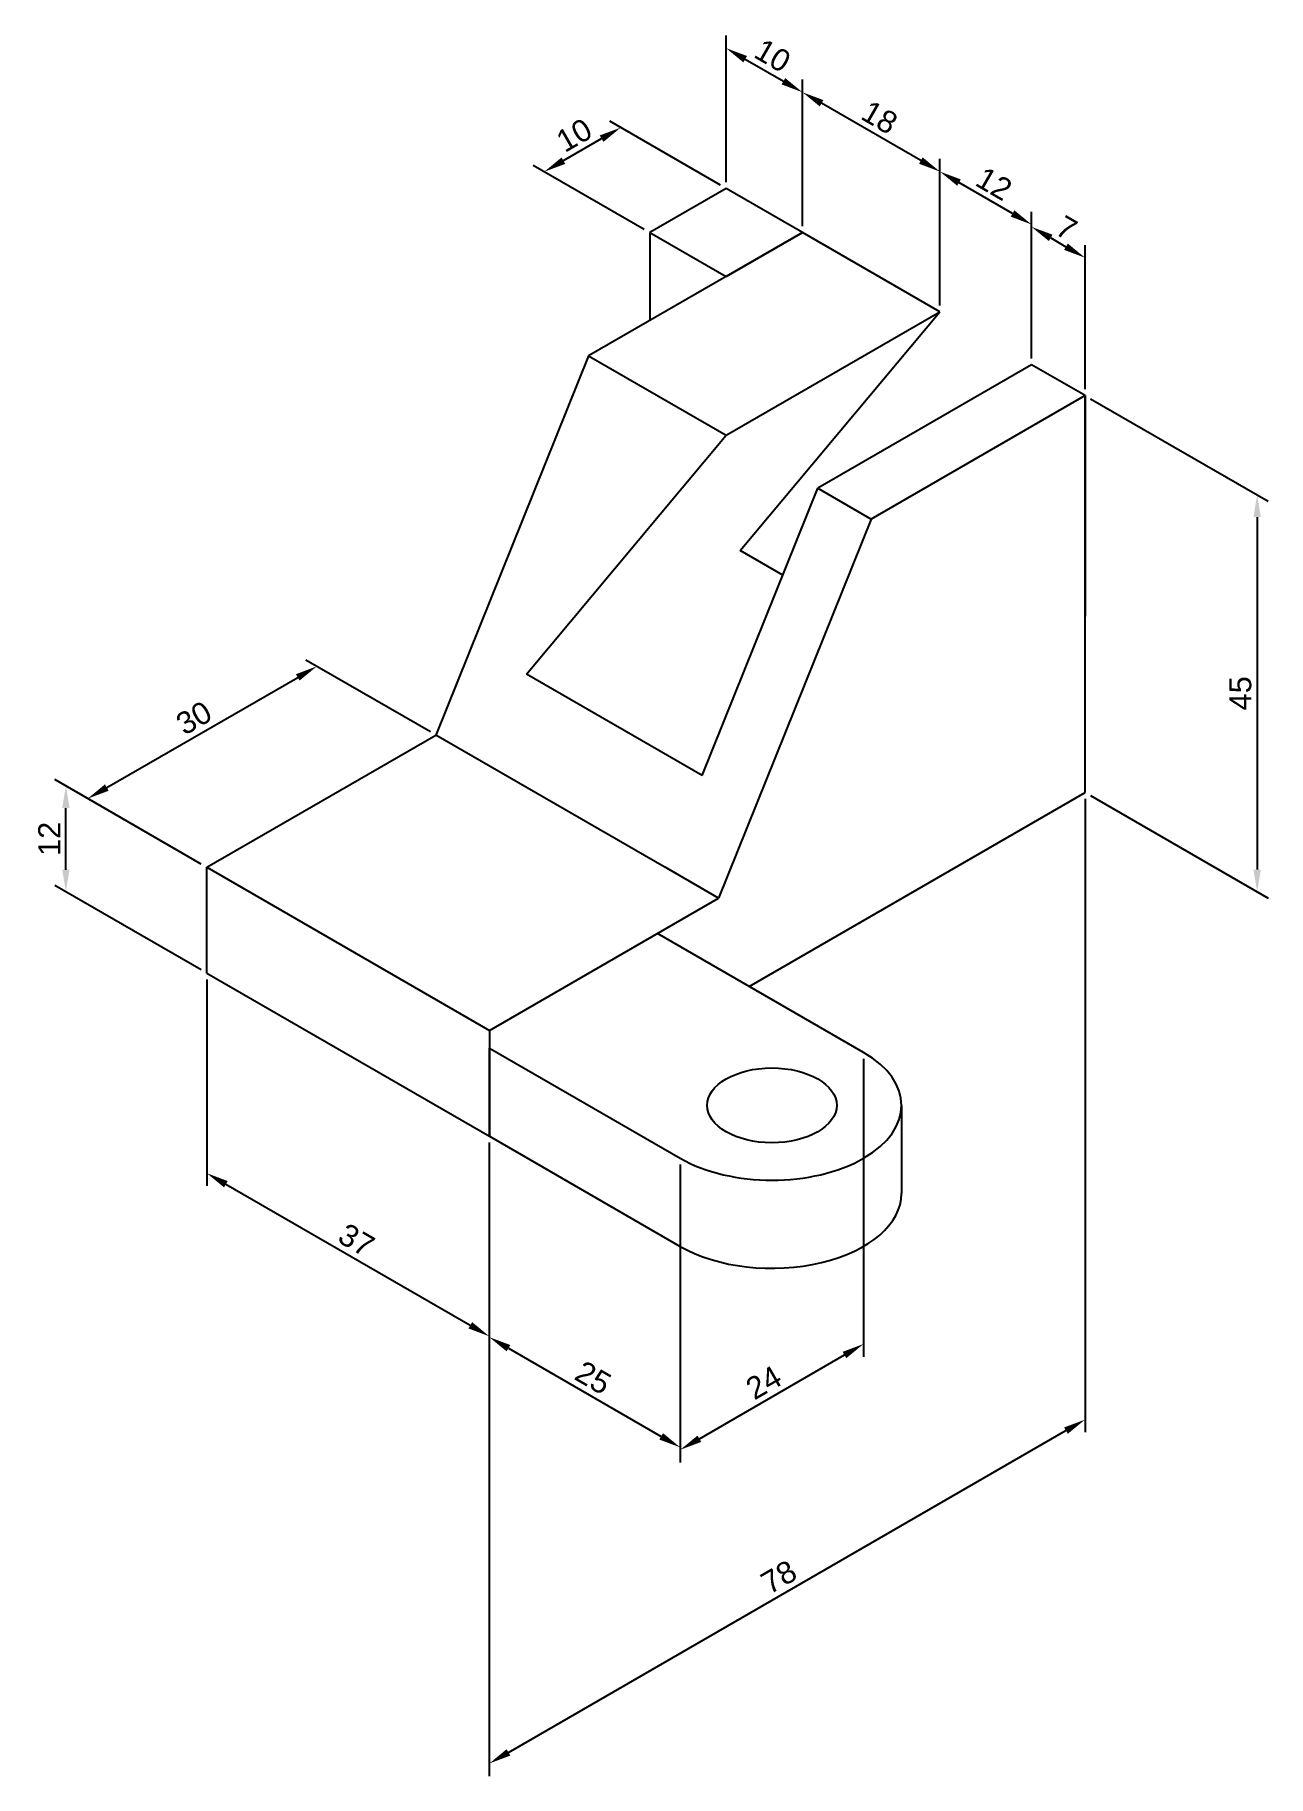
# Model space of a CAD drawing. Header units: millimetres. Extents: x 1513 to 1653, y 617 to 814.
import ezdxf

# ---------------------------------------------------------------- set-up
doc = ezdxf.new("R2010")
doc.units = ezdxf.units.MM
doc.styles.get("Standard").update_dxf_attribs({"font": 'arial.ttf'})
doc.dimstyles.new('ISO-25', dxfattribs={"dimtxt": 2.5, "dimasz": 2.5, "dimexe": 1.25, "dimexo": 0.625, "dimtad": 1, "dimtxsty": 'Standard', "dimcen": 2.5, "dimadec": 0, "dimazin": 0, "dimtfac": 1, "dimtmove": 0, "dimatfit": 3, "dimfxl": 1, "dimarcsym": 0})

# ---------------------------------------------------------------- blocks, each defined once
blk = doc.blocks.new('*D14')
at = {"color": 0, "lineweight": -2, "transparency": 16777216}
for p, q in [((1532.23, 706.93), (1532.23, 683.52)), ((1564.27, 688.43), (1564.27, 665.02)), ((1534.4, 683.71), (1562.11, 667.71))]:
    blk.add_line(p, q, dxfattribs=at)
at = {"color": 0, "transparency": 16777216}
for points in [[(1534.6, 684.07), (1534.19, 683.35), (1532.23, 684.96)], [(1562.32, 668.07), (1561.9, 667.35), (1564.27, 666.46)]]:
    blk.add_solid(points, dxfattribs=at)
at = {"layer": 'Defpoints', "color": 0, "transparency": 16777216}
for p in [(1532.23, 707.65), (1564.27, 689.15), (1564.27, 666.46)]:
    blk.add_point(p, dxfattribs=at)
at = {"color": 0, "transparency": 16777216, "insert": (1549.2, 677.36), "char_height": 2.5, "attachment_point": 5, "rotation": 330}
blk.add_mtext('37', dxfattribs=at)
blk = doc.blocks.new('*D15')
at = {"color": 0, "lineweight": -2, "transparency": 16777216}
for p, q in [((1564.27, 688.43), (1564.27, 664.92)), ((1585.92, 675.93), (1585.92, 652.42)), ((1566.44, 665.11), (1583.76, 655.11))]:
    blk.add_line(p, q, dxfattribs=at)
at = {"color": 0, "transparency": 16777216}
for points in [[(1566.65, 665.47), (1566.23, 664.75), (1564.27, 666.36)], [(1583.97, 655.47), (1583.55, 654.75), (1585.92, 653.86)]]:
    blk.add_solid(points, dxfattribs=at)
at = {"layer": 'Defpoints', "color": 0, "transparency": 16777216}
for p in [(1564.27, 689.15), (1585.92, 676.65), (1585.92, 653.86)]:
    blk.add_point(p, dxfattribs=at)
at = {"color": 0, "transparency": 16777216, "insert": (1576.05, 661.76), "char_height": 2.5, "attachment_point": 5, "rotation": 330}
blk.add_mtext('25', dxfattribs=at)
blk = doc.blocks.new('*D16')
at = {"color": 0, "lineweight": -2, "transparency": 16777216}
for p, q in [((1606.71, 697.93), (1606.71, 664.15)), ((1585.92, 685.93), (1585.92, 652.15)), ((1588.09, 654.84), (1604.54, 664.34))]:
    blk.add_line(p, q, dxfattribs=at)
at = {"color": 0, "transparency": 16777216}
for points in [[(1604.34, 664.7), (1604.75, 663.98), (1606.71, 665.59)], [(1587.88, 655.2), (1588.3, 654.48), (1585.92, 653.59)]]:
    blk.add_solid(points, dxfattribs=at)
at = {"layer": 'Defpoints', "color": 0, "transparency": 16777216}
for p in [(1606.71, 698.65), (1585.92, 686.65), (1606.71, 665.59)]:
    blk.add_point(p, dxfattribs=at)
at = {"color": 0, "transparency": 16777216, "insert": (1595.38, 661.22), "char_height": 2.5, "attachment_point": 5, "rotation": 30}
blk.add_mtext('24', dxfattribs=at)
blk = doc.blocks.new('*D17')
at = {"color": 0, "lineweight": -2, "transparency": 16777216}
for p, q in [((1531.61, 720.02), (1515, 729.6)), ((1516.25, 719.38), (1516.25, 726.38)), ((1531.61, 708.02), (1515, 717.6))]:
    blk.add_line(p, q, dxfattribs=at)
at = {"color": 0, "transparency": 16777216}
for points in [[(1515.84, 726.38), (1516.67, 726.38), (1516.25, 728.88)], [(1515.84, 719.38), (1516.67, 719.38), (1516.25, 716.88)]]:
    blk.add_solid(points, dxfattribs=at)
at = {"layer": 'Defpoints', "color": 0, "transparency": 16777216}
for p in [(1516.25, 728.88), (1532.23, 719.65), (1532.23, 707.65)]:
    blk.add_point(p, dxfattribs=at)
at = {"color": 0, "transparency": 16777216, "insert": (1514.37, 722.88), "char_height": 2.5, "attachment_point": 5, "rotation": 90}
blk.add_mtext('12', dxfattribs=at)
blk = doc.blocks.new('*D18')
at = {"color": 0, "lineweight": -2, "transparency": 16777216}
for p, q in [((1557.59, 735.02), (1543.46, 743.17)), ((1520.89, 728.7), (1542.54, 741.2)), ((1531.61, 720.02), (1517.48, 728.17))]:
    blk.add_line(p, q, dxfattribs=at)
at = {"color": 0, "transparency": 16777216}
for points in [[(1542.34, 741.56), (1542.75, 740.84), (1544.71, 742.45)], [(1520.68, 729.06), (1521.1, 728.34), (1518.73, 727.45)]]:
    blk.add_solid(points, dxfattribs=at)
at = {"layer": 'Defpoints', "color": 0, "transparency": 16777216}
for p in [(1544.71, 742.45), (1558.21, 734.65), (1532.23, 719.65)]:
    blk.add_point(p, dxfattribs=at)
at = {"color": 0, "transparency": 16777216, "insert": (1530.77, 736.6), "char_height": 2.5, "attachment_point": 5, "rotation": 30}
blk.add_mtext('30', dxfattribs=at)
blk = doc.blocks.new('*D19')
at = {"color": 0, "lineweight": -2, "transparency": 16777216}
for p, q in [((1590.5, 797.02), (1577.92, 804.28)), ((1572.67, 799.81), (1577, 802.31)), ((1581.84, 792.02), (1569.26, 799.28))]:
    blk.add_line(p, q, dxfattribs=at)
at = {"color": 0, "transparency": 16777216}
for points in [[(1576.79, 802.67), (1577.21, 801.94), (1579.17, 803.56)], [(1572.46, 800.17), (1572.88, 799.44), (1570.51, 798.56)]]:
    blk.add_solid(points, dxfattribs=at)
at = {"layer": 'Defpoints', "color": 0, "transparency": 16777216}
for p in [(1579.17, 803.56), (1591.12, 796.65), (1582.46, 791.65)]:
    blk.add_point(p, dxfattribs=at)
at = {"color": 0, "transparency": 16777216, "insert": (1573.89, 802.7), "char_height": 2.5, "attachment_point": 5, "rotation": 30}
blk.add_mtext('10', dxfattribs=at)
blk = doc.blocks.new('*D20')
at = {"color": 0, "lineweight": -2, "transparency": 16777216}
for p, q in [((1591.12, 797.38), (1591.12, 814.01)), ((1593.29, 811.32), (1597.62, 808.82)), ((1599.78, 792.38), (1599.78, 809.01))]:
    blk.add_line(p, q, dxfattribs=at)
at = {"color": 0, "transparency": 16777216}
for points in [[(1593.49, 811.68), (1593.08, 810.96), (1591.12, 812.57)], [(1597.82, 809.18), (1597.41, 808.46), (1599.78, 807.57)]]:
    blk.add_solid(points, dxfattribs=at)
at = {"layer": 'Defpoints', "color": 0, "transparency": 16777216}
for p in [(1599.78, 807.57), (1591.12, 796.65), (1599.78, 791.65)]:
    blk.add_point(p, dxfattribs=at)
at = {"color": 0, "transparency": 16777216, "insert": (1596.4, 811.72), "char_height": 2.5, "attachment_point": 5, "rotation": 330}
blk.add_mtext('10', dxfattribs=at)
blk = doc.blocks.new('*D21')
at = {"color": 0, "lineweight": -2, "transparency": 16777216}
for p, q in [((1599.78, 792.38), (1599.78, 809.01)), ((1613.2, 799.82), (1601.95, 806.32)), ((1615.37, 783.38), (1615.37, 800.01))]:
    blk.add_line(p, q, dxfattribs=at)
at = {"color": 0, "transparency": 16777216}
for points in [[(1602.15, 806.68), (1601.74, 805.96), (1599.78, 807.57)], [(1613.41, 800.18), (1613, 799.46), (1615.37, 798.57)]]:
    blk.add_solid(points, dxfattribs=at)
at = {"layer": 'Defpoints', "color": 0, "transparency": 16777216}
for p in [(1599.78, 807.57), (1599.78, 791.65), (1615.37, 782.65)]:
    blk.add_point(p, dxfattribs=at)
at = {"color": 0, "transparency": 16777216, "insert": (1608.53, 804.72), "char_height": 2.5, "attachment_point": 5, "rotation": 330}
blk.add_mtext('18', dxfattribs=at)
blk = doc.blocks.new('*D22')
at = {"color": 0, "lineweight": -2, "transparency": 16777216}
for p, q in [((1615.37, 783.38), (1615.37, 800.01)), ((1623.6, 793.82), (1617.53, 797.32)), ((1625.76, 777.38), (1625.76, 794.01))]:
    blk.add_line(p, q, dxfattribs=at)
at = {"color": 0, "transparency": 16777216}
for points in [[(1617.74, 797.68), (1617.33, 796.96), (1615.37, 798.57)], [(1623.81, 794.18), (1623.39, 793.46), (1625.76, 792.57)]]:
    blk.add_solid(points, dxfattribs=at)
at = {"layer": 'Defpoints', "color": 0, "transparency": 16777216}
for p in [(1615.37, 798.57), (1615.37, 782.65), (1625.76, 776.65)]:
    blk.add_point(p, dxfattribs=at)
at = {"color": 0, "transparency": 16777216, "insert": (1621.51, 797.2), "char_height": 2.5, "attachment_point": 5, "rotation": 330}
blk.add_mtext('12', dxfattribs=at)
blk = doc.blocks.new('*D23')
at = {"color": 0, "lineweight": -2, "transparency": 16777216}
for p, q in [((1625.76, 777.38), (1625.76, 793.74)), ((1627.93, 791.05), (1629.66, 790.05)), ((1631.82, 773.88), (1631.82, 790.24))]:
    blk.add_line(p, q, dxfattribs=at)
at = {"color": 0, "transparency": 16777216}
for points in [[(1628.14, 791.41), (1627.72, 790.69), (1625.76, 792.3)], [(1629.87, 790.41), (1629.45, 789.69), (1631.82, 788.8)]]:
    blk.add_solid(points, dxfattribs=at)
at = {"layer": 'Defpoints', "color": 0, "transparency": 16777216}
for p in [(1631.82, 788.8), (1625.76, 776.65), (1631.82, 773.15)]:
    blk.add_point(p, dxfattribs=at)
at = {"color": 0, "transparency": 16777216, "insert": (1629.73, 792.17), "char_height": 2.5, "attachment_point": 5, "rotation": 330}
blk.add_mtext('7', dxfattribs=at)
blk = doc.blocks.new('*D24')
at = {"color": 0, "lineweight": -2, "transparency": 16777216}
for p, q in [((1632.45, 772.79), (1652.59, 761.17)), ((1651.34, 759.39), (1651.34, 719.39)), ((1632.45, 727.79), (1652.59, 716.17))]:
    blk.add_line(p, q, dxfattribs=at)
at = {"color": 0, "transparency": 16777216}
for points in [[(1650.92, 759.39), (1651.76, 759.39), (1651.34, 761.89)], [(1650.92, 719.39), (1651.76, 719.39), (1651.34, 716.89)]]:
    blk.add_solid(points, dxfattribs=at)
at = {"layer": 'Defpoints', "color": 0, "transparency": 16777216}
for p in [(1631.82, 773.15), (1631.82, 728.15), (1651.34, 716.89)]:
    blk.add_point(p, dxfattribs=at)
at = {"color": 0, "transparency": 16777216, "insert": (1649.44, 739.39), "char_height": 2.5, "attachment_point": 5, "rotation": 90}
blk.add_mtext('45', dxfattribs=at)
blk = doc.blocks.new('*D25')
at = {"color": 0, "lineweight": -2, "transparency": 16777216}
for p, q in [((1631.82, 727.43), (1631.82, 655.57)), ((1564.27, 688.43), (1564.27, 616.57)), ((1566.44, 619.26), (1629.66, 655.76))]:
    blk.add_line(p, q, dxfattribs=at)
at = {"color": 0, "transparency": 16777216}
for points in [[(1629.45, 656.12), (1629.87, 655.4), (1631.82, 657.01)], [(1566.23, 619.62), (1566.65, 618.9), (1564.27, 618.01)]]:
    blk.add_solid(points, dxfattribs=at)
at = {"layer": 'Defpoints', "color": 0, "transparency": 16777216}
for p in [(1631.82, 728.15), (1564.27, 689.15), (1631.82, 657.01)]:
    blk.add_point(p, dxfattribs=at)
at = {"color": 0, "transparency": 16777216, "insert": (1597.1, 639.16), "char_height": 2.5, "attachment_point": 5, "rotation": 30}
blk.add_mtext('78', dxfattribs=at)

msp = doc.modelspace()

# ---------------------------------------------------------------- linework, layer by layer
for p, q in [((1591.121, 796.655), (1582.461, 791.655)), ((1599.781, 791.655), (1591.121, 796.655)), ((1599.781, 791.655), (1575.533, 777.655)), ((1582.461, 791.655), (1591.121, 786.655)), ((1582.461, 791.655), (1582.461, 781.655)), ((1591.121, 786.655), (1599.781, 791.655)), ((1615.37, 782.655), (1599.781, 791.655)), ((1591.121, 768.655), (1615.37, 782.655)), ((1592.722, 755.579), (1615.37, 782.655)), ((1575.533, 777.655), (1558.212, 734.655)), ((1575.533, 777.655), (1591.121, 768.655)), ((1625.762, 776.655), (1601.513, 762.655)), ((1631.824, 773.155), (1625.762, 776.655)), ((1631.824, 773.155), (1607.576, 759.155)), ((1631.824, 728.155), (1631.824, 773.155)), ((1631.824, 773.155), (1631.824, 748.155)), ((1568.473, 741.579), (1591.121, 768.655)), ((1588.392, 730.079), (1601.513, 762.655)), ((1601.513, 762.655), (1607.576, 759.155)), ((1607.576, 759.155), (1590.255, 716.155)), ((1597.542, 752.796), (1592.722, 755.579)), ((1588.392, 730.079), (1568.473, 741.579)), ((1532.231, 719.655), (1558.212, 734.655)), ((1590.255, 716.155), (1558.212, 734.655)), ((1593.719, 706.155), (1631.824, 728.155)), ((1532.231, 707.655), (1532.231, 719.655)), ((1532.231, 719.655), (1564.274, 701.155)), ((1590.255, 716.155), (1584.193, 719.655)), ((1564.274, 701.155), (1590.255, 716.155)), ((1606.71, 698.655), (1583.327, 712.155)), ((1532.231, 707.655), (1564.274, 689.155)), ((1564.274, 701.155), (1564.274, 689.155)), ((1564.274, 689.155), (1564.274, 699.155)), ((1564.274, 699.155), (1585.925, 686.655)), ((1611.014, 692.655), (1611.014, 682.655)), ((1564.274, 689.155), (1585.925, 676.655))]:
    msp.add_line(p, q)
for centre, end_param in [((1596.317, 692.655), 3.9269908), ((1596.317, 682.655), 3.1415927)]:
    msp.add_ellipse(centre, major_axis=(-14.697, 0), ratio=0.5773503, start_param=0.7853982, end_param=end_param)
msp.add_ellipse((1596.317, 692.655), major_axis=(-7.348, 0), ratio=0.5773503)

# ---------------------------------------------------------------- dimensions: what is measured, and where the dimension line sits
for p1, p2, distance, picture, middle in [((1591.121, 796.655), (1599.781, 791.655), 13.782, '*D20', (1596.402, 811.716)), ((1615.37, 782.655), (1599.781, 791.655), -13.782, '*D21', (1608.526, 804.716)), ((1582.461, 791.655), (1591.121, 796.655), 11.953, '*D19', (1573.887, 802.702)), ((1625.762, 776.655), (1615.37, 782.655), -13.782, '*D22', (1621.506, 797.197)), ((1625.762, 776.655), (1631.824, 773.155), 13.547, '*D23', (1629.731, 792.171)), ((1532.231, 719.655), (1558.212, 734.655), 13.503, '*D18', (1530.767, 736.598)), ((1564.274, 689.155), (1631.824, 728.155), -61.613, '*D25', (1597.099, 639.157)), ((1532.231, 707.655), (1564.274, 689.155), -19.653, '*D14', (1549.204, 677.359)), ((1585.925, 686.655), (1606.71, 698.655), -28.635, '*D16', (1595.377, 661.218)), ((1564.274, 689.155), (1585.925, 676.655), -19.741, '*D15', (1576.05, 661.757))]:
    dim = msp.add_aligned_dim(p1=p1, p2=p2, distance=distance, dimstyle='ISO-25')
    dim.commit()
    dim.dimension.update_dxf_attribs({"geometry": picture, "text_midpoint": middle})
for base, p1, p2, picture, middle in [((1651.339, 716.888), (1631.824, 773.155), (1631.824, 728.155), '*D24', (1649.443, 739.388)), ((1516.253, 728.88), (1532.231, 707.655), (1532.231, 719.655), '*D17', (1514.372, 722.88))]:
    dim = msp.add_linear_dim(base=base, p1=p1, p2=p2, angle=90, dimstyle='ISO-25')
    dim.commit()
    dim.dimension.update_dxf_attribs({"geometry": picture, "text_midpoint": middle})

doc.saveas('drawing.dxf')
